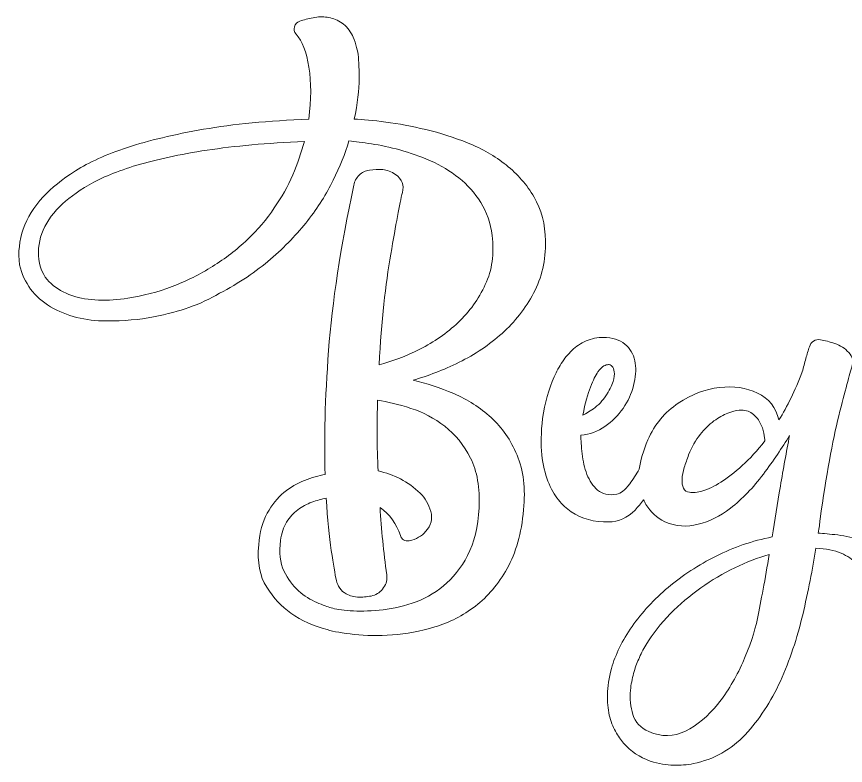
# Model space of a CAD drawing. Header units: inches. Extents: x 1.2 to 13.8, y -16 to -1.
# Drawn here: x 1.432 to 5.167, y -6.405 to -3.03 of the extents above; entities that cross this region are included whole.
import ezdxf

# ---------------------------------------------------------------- set-up
doc = ezdxf.new("R2010")
doc.units = ezdxf.units.IN
doc.header["$MEASUREMENT"] = 0
doc.layers.add('Layer 1', color=7, linetype='Continuous')

# ---------------------------------------------------------------- blocks, each defined once
blk = doc.blocks.new('block 2')
at = {"layer": 'Layer 1', "lineweight": 0}
for points, knots in [([(2.5766, -4.123), (2.5118, -4.1791), (2.4348, -4.2305), (2.3459, -4.2771), (2.3051, -4.302), (2.2591, -4.3231), (2.2081, -4.3406), (2.1644, -4.3566), (2.1111, -4.3708), (2.0485, -4.3832), (1.9858, -4.3956), (1.915, -4.4018), (1.8363, -4.4018), (1.7415, -4.4018), (1.6577, -4.3803), (1.5848, -4.3373), (1.5119, -4.2943), (1.4652, -4.2312), (1.4448, -4.1481), (1.4317, -4.0358), (1.4674, -3.9338), (1.552, -3.8419), (1.5884, -3.8025), (1.6369, -3.7635), (1.6974, -3.7249), (1.7579, -3.6863), (1.8359, -3.6512), (1.9315, -3.6197), (2.0269, -3.5882), (2.1414, -3.5609), (2.2748, -3.5378), (2.4082, -3.5147), (2.5661, -3.4994), (2.7483, -3.492), (2.76, -3.4045), (2.7604, -3.3265), (2.7494, -3.258), (2.7385, -3.1894), (2.7192, -3.1399), (2.6915, -3.1092), (2.6827, -3.099), (2.6802, -3.0877), (2.6838, -3.0753), (2.6874, -3.063), (2.6958, -3.0546), (2.709, -3.0502), (2.7265, -3.0444), (2.7461, -3.0392), (2.768, -3.0349), (2.7899, -3.0305), (2.811, -3.0298), (2.8314, -3.0327), (2.8518, -3.0356), (2.8719, -3.0429), (2.8916, -3.0546), (2.9113, -3.0662), (2.9277, -3.0837), (2.9408, -3.107), (2.9466, -3.1158), (2.9521, -3.1286), (2.9572, -3.1453), (2.9623, -3.1621), (2.9663, -3.177), (2.9692, -3.1902), (2.9736, -3.2164), (2.9758, -3.2558), (2.9758, -3.3083), (2.9758, -3.3608), (2.9685, -3.422), (2.9539, -3.492), (2.9918, -3.4935), (3.0392, -3.498), (3.0961, -3.5054), (3.1529, -3.5129), (3.2131, -3.5241), (3.2765, -3.539), (3.3399, -3.5539), (3.4034, -3.5742), (3.4668, -3.5999), (3.5302, -3.6257), (3.5874, -3.6586), (3.6385, -3.6987), (3.6895, -3.7388), (3.7314, -3.7869), (3.7642, -3.843), (3.7971, -3.8992), (3.8142, -3.9651), (3.8156, -4.0409), (3.8171, -4.1284), (3.7992, -4.2068), (3.7621, -4.2761), (3.7249, -4.3453), (3.6775, -4.4058), (3.6199, -4.4576), (3.5623, -4.5094), (3.4978, -4.5527), (3.4263, -4.5877), (3.3549, -4.6227), (3.2856, -4.6497), (3.2186, -4.6686), (3.2783, -4.6818), (3.3396, -4.7018), (3.4023, -4.7288), (3.465, -4.7558), (3.5211, -4.7919), (3.5707, -4.837), (3.6202, -4.8823), (3.6593, -4.9387), (3.6877, -5.0066), (3.7161, -5.0743), (3.726, -5.1564), (3.7172, -5.2526), (3.707, -5.359), (3.6822, -5.4473), (3.6429, -5.5172), (3.6035, -5.5872), (3.5557, -5.6437), (3.4996, -5.6867), (3.4435, -5.7297), (3.3826, -5.7611), (3.317, -5.7808), (3.2514, -5.8005), (3.1876, -5.8125), (3.1256, -5.8169), (3.0636, -5.8212), (3.0064, -5.8205), (2.9539, -5.8147), (2.9014, -5.8088), (2.8606, -5.8016), (2.8314, -5.7928), (2.7702, -5.7768), (2.7155, -5.752), (2.6674, -5.7185), (2.6266, -5.6893), (2.5905, -5.6503), (2.5591, -5.6014), (2.5278, -5.5526), (2.5157, -5.4888), (2.5231, -5.4101), (2.5274, -5.3532), (2.5402, -5.3058), (2.5613, -5.2679), (2.5825, -5.23), (2.6076, -5.199), (2.6368, -5.175), (2.6659, -5.1509), (2.6969, -5.1327), (2.7297, -5.1203), (2.7626, -5.1079), (2.7935, -5.0988), (2.8227, -5.0929), (2.8169, -4.9384), (2.8219, -4.7525), (2.838, -4.5352), (2.854, -4.318), (2.8919, -4.0694), (2.9517, -3.7894), (2.9546, -3.7719), (2.9627, -3.757), (2.9758, -3.7446), (2.9889, -3.7322), (3.0042, -3.7246), (3.0217, -3.7216), (3.0421, -3.7187), (3.0622, -3.718), (3.0819, -3.7194), (3.1016, -3.7209), (3.1209, -3.7282), (3.1398, -3.7413), (3.169, -3.7632), (3.1792, -3.7902), (3.1704, -3.8222), (3.1588, -3.8733), (3.1413, -3.9662), (3.118, -4.1011), (3.0946, -4.236), (3.0771, -4.4018), (3.0655, -4.5987), (3.1238, -4.5841), (3.185, -4.5608), (3.2492, -4.5287), (3.3133, -4.4966), (3.3709, -4.4565), (3.422, -4.4084), (3.473, -4.3603), (3.5138, -4.3034), (3.5444, -4.2378), (3.5751, -4.1722), (3.5852, -4.0986), (3.5751, -4.0169), (3.5677, -3.96), (3.5506, -3.9101), (3.5237, -3.8671), (3.4967, -3.8241), (3.4639, -3.7872), (3.4252, -3.7566), (3.3866, -3.726), (3.3439, -3.7005), (3.2973, -3.6801), (3.2506, -3.6597), (3.2047, -3.6433), (3.1595, -3.6309), (3.1143, -3.6185), (3.0716, -3.6094), (3.0316, -3.6035), (2.9914, -3.5977), (2.9575, -3.5933), (2.9299, -3.5904), (2.9124, -3.6473), (2.8887, -3.7063), (2.8588, -3.7676), (2.8289, -3.8288), (2.7906, -3.8893), (2.744, -3.9491), (2.6973, -4.0089), (2.6415, -4.0668), (2.5766, -4.123)], [0, 0, 0, 0, 1, 1, 1, 2, 2, 2, 3, 3, 3, 4, 4, 4, 5, 5, 5, 6, 6, 6, 7, 7, 7, 8, 8, 8, 9, 9, 9, 10, 10, 10, 11, 11, 11, 12, 12, 12, 13, 13, 13, 14, 14, 14, 15, 15, 15, 16, 16, 16, 17, 17, 17, 18, 18, 18, 19, 19, 19, 20, 20, 20, 21, 21, 21, 22, 22, 22, 23, 23, 23, 24, 24, 24, 25, 25, 25, 26, 26, 26, 27, 27, 27, 28, 28, 28, 29, 29, 29, 30, 30, 30, 31, 31, 31, 32, 32, 32, 33, 33, 33, 34, 34, 34, 35, 35, 35, 36, 36, 36, 37, 37, 37, 38, 38, 38, 39, 39, 39, 40, 40, 40, 41, 41, 41, 42, 42, 42, 43, 43, 43, 44, 44, 44, 45, 45, 45, 46, 46, 46, 47, 47, 47, 48, 48, 48, 49, 49, 49, 50, 50, 50, 51, 51, 51, 52, 52, 52, 53, 53, 53, 54, 54, 54, 55, 55, 55, 56, 56, 56, 57, 57, 57, 58, 58, 58, 59, 59, 59, 60, 60, 60, 61, 61, 61, 62, 62, 62, 63, 63, 63, 64, 64, 64, 65, 65, 65, 66, 66, 66, 67, 67, 67, 68, 68, 68, 69, 69, 69, 70, 70, 70, 71, 71, 71, 72, 72, 72, 72]), ([(2.5931, -3.8922), (2.6266, -3.8441), (2.6543, -3.7945), (2.6762, -3.7435), (2.698, -3.6925), (2.7155, -3.6422), (2.7287, -3.5926), (2.5595, -3.5999), (2.4133, -3.613), (2.2901, -3.632), (2.1669, -3.6509), (2.0616, -3.6735), (1.9741, -3.6997), (1.8866, -3.726), (1.8148, -3.7555), (1.7587, -3.7883), (1.7025, -3.8211), (1.6584, -3.8536), (1.6263, -3.8857), (1.549, -3.963), (1.5184, -4.0483), (1.5345, -4.1415), (1.5432, -4.1795), (1.5607, -4.2101), (1.587, -4.2334), (1.6132, -4.2567), (1.6446, -4.2746), (1.681, -4.287), (1.7175, -4.2994), (1.7576, -4.3063), (1.8013, -4.3078), (1.8451, -4.3092), (1.8888, -4.3063), (1.9325, -4.299), (2.0011, -4.2888), (2.0678, -4.2713), (2.1327, -4.2465), (2.1975, -4.2218), (2.2584, -4.1915), (2.3153, -4.1558), (2.3722, -4.12), (2.4243, -4.08), (2.4717, -4.0355), (2.519, -3.991), (2.5595, -3.9433), (2.5931, -3.8922)], [0, 0, 0, 0, 1, 1, 1, 2, 2, 2, 3, 3, 3, 4, 4, 4, 5, 5, 5, 6, 6, 6, 7, 7, 7, 8, 8, 8, 9, 9, 9, 10, 10, 10, 11, 11, 11, 12, 12, 12, 13, 13, 13, 14, 14, 14, 15, 15, 15, 15]), ([(3.2087, -4.7955), (3.154, -4.778), (3.1041, -4.7656), (3.0589, -4.7583), (3.0574, -4.8094), (3.0567, -4.8615), (3.0567, -4.9147), (3.0567, -4.9679), (3.0582, -5.0222), (3.0611, -5.0776), (3.0961, -5.0849), (3.1296, -5.097), (3.1617, -5.1137), (3.1938, -5.1305), (3.2237, -5.152), (3.2514, -5.1782), (3.2732, -5.2001), (3.2889, -5.2274), (3.2984, -5.2603), (3.3079, -5.2931), (3.3002, -5.3233), (3.2754, -5.351), (3.2579, -5.3714), (3.2331, -5.3853), (3.2011, -5.3926), (3.1806, -5.3955), (3.1675, -5.3874), (3.1617, -5.3685), (3.1442, -5.316), (3.1136, -5.2737), (3.0698, -5.2417), (3.0727, -5.2912), (3.0767, -5.3415), (3.0819, -5.3926), (3.087, -5.4436), (3.0931, -5.4946), (3.1005, -5.5457), (3.1034, -5.5661), (3.0986, -5.5854), (3.0862, -5.6036), (3.0738, -5.6218), (3.0574, -5.6339), (3.037, -5.6397), (3.0181, -5.6441), (2.9977, -5.6463), (2.9758, -5.6463), (2.9539, -5.6463), (2.9342, -5.6412), (2.9167, -5.631), (2.9051, -5.6251), (2.8956, -5.6168), (2.8883, -5.6058), (2.881, -5.5949), (2.8759, -5.5836), (2.873, -5.5719), (2.8672, -5.5427), (2.8595, -5.4976), (2.85, -5.4363), (2.8405, -5.3751), (2.8329, -5.2963), (2.8271, -5.2001), (2.8066, -5.2045), (2.7851, -5.2107), (2.7626, -5.2187), (2.7399, -5.2267), (2.7188, -5.238), (2.6991, -5.2526), (2.6794, -5.2672), (2.6627, -5.2857), (2.6488, -5.3084), (2.6349, -5.331), (2.6259, -5.3583), (2.6215, -5.3904), (2.6142, -5.4458), (2.6193, -5.4917), (2.6368, -5.5282), (2.6543, -5.5646), (2.6762, -5.5945), (2.7024, -5.6178), (2.7287, -5.6412), (2.756, -5.6587), (2.7844, -5.6703), (2.8129, -5.682), (2.8344, -5.69), (2.8489, -5.6944), (2.8679, -5.7002), (2.8967, -5.7046), (2.9353, -5.7075), (2.974, -5.7104), (3.0173, -5.7097), (3.0655, -5.7053), (3.1136, -5.701), (3.1631, -5.6904), (3.2142, -5.6736), (3.2652, -5.6568), (3.3122, -5.631), (3.3553, -5.596), (3.3982, -5.561), (3.4347, -5.515), (3.4646, -5.4582), (3.4945, -5.4013), (3.5116, -5.3299), (3.516, -5.2438), (3.5204, -5.1535), (3.5076, -5.0787), (3.4777, -5.0197), (3.4478, -4.9606), (3.4092, -4.9129), (3.3618, -4.8764), (3.3144, -4.84), (3.2634, -4.813), (3.2087, -4.7955)], [0, 0, 0, 0, 1, 1, 1, 2, 2, 2, 3, 3, 3, 4, 4, 4, 5, 5, 5, 6, 6, 6, 7, 7, 7, 8, 8, 8, 9, 9, 9, 10, 10, 10, 11, 11, 11, 12, 12, 12, 13, 13, 13, 14, 14, 14, 15, 15, 15, 16, 16, 16, 17, 17, 17, 18, 18, 18, 19, 19, 19, 20, 20, 20, 21, 21, 21, 22, 22, 22, 23, 23, 23, 24, 24, 24, 25, 25, 25, 26, 26, 26, 27, 27, 27, 28, 28, 28, 29, 29, 29, 30, 30, 30, 31, 31, 31, 32, 32, 32, 33, 33, 33, 34, 34, 34, 35, 35, 35, 36, 36, 36, 37, 37, 37, 37])]:
    blk.add_open_spline(points, degree=3, knots=knots, dxfattribs=at)
blk = doc.blocks.new('block 3')
at = {"layer": 'Layer 1', "lineweight": 0}
for points, knots in [([(3.8025, -4.8414), (3.8127, -4.7714), (3.8302, -4.7088), (3.855, -4.6533), (3.8652, -4.63), (3.8776, -4.6074), (3.8922, -4.5855), (3.9067, -4.5637), (3.9235, -4.5444), (3.9425, -4.5276), (3.9614, -4.5108), (3.9833, -4.4977), (4.0081, -4.4882), (4.0329, -4.4787), (4.0606, -4.4747), (4.0912, -4.4762), (4.1306, -4.4791), (4.1608, -4.4915), (4.182, -4.5134), (4.2031, -4.5352), (4.2159, -4.5615), (4.2202, -4.5921), (4.2246, -4.6227), (4.2221, -4.6563), (4.2126, -4.6927), (4.2031, -4.7292), (4.1874, -4.7634), (4.1656, -4.7955), (4.1437, -4.8276), (4.1164, -4.8549), (4.0836, -4.8775), (4.0507, -4.9001), (4.0147, -4.9129), (3.9753, -4.9158), (3.9753, -4.9391), (3.9771, -4.9672), (3.9808, -5), (3.9844, -5.0328), (3.9917, -5.0638), (4.0026, -5.0929), (4.0136, -5.1221), (4.0296, -5.1458), (4.0507, -5.164), (4.0719, -5.1823), (4.1007, -5.1885), (4.1371, -5.1826), (4.1546, -5.1797), (4.1739, -5.164), (4.1951, -5.1356), (4.21, -5.1155), (4.2244, -5.0933), (4.2382, -5.0692), (4.2429, -5.0314), (4.2557, -4.9876), (4.2771, -4.9377), (4.3077, -4.8677), (4.3533, -4.8126), (4.4138, -4.7725), (4.4743, -4.7324), (4.5363, -4.7088), (4.5997, -4.7014), (4.6631, -4.6942), (4.7203, -4.7025), (4.7714, -4.7266), (4.8224, -4.7507), (4.8545, -4.7911), (4.8676, -4.848), (4.8866, -4.8174), (4.9048, -4.7842), (4.9223, -4.7485), (4.9398, -4.7128), (4.9565, -4.6738), (4.9726, -4.6315), (4.9784, -4.6111), (4.9839, -4.591), (4.989, -4.5713), (4.9941, -4.5516), (4.9996, -4.5338), (5.0054, -4.5177), (5.0083, -4.5075), (5.0145, -4.4991), (5.024, -4.4926), (5.0335, -4.486), (5.044, -4.4842), (5.0557, -4.4871), (5.0747, -4.4901), (5.0962, -4.4955), (5.1202, -4.5035), (5.1443, -4.5115), (5.1651, -4.525), (5.1826, -4.544), (5.2001, -4.5629), (5.2052, -4.5826), (5.1979, -4.603), (5.1862, -4.641), (5.1662, -4.7164), (5.1377, -4.8294), (5.1093, -4.9424), (5.0812, -5.0973), (5.0535, -5.2942), (5.0521, -5.3043), (5.051, -5.3146), (5.0503, -5.3248), (5.0495, -5.335), (5.0477, -5.3459), (5.0448, -5.3576), (5.0681, -5.359), (5.0976, -5.362), (5.1334, -5.3663), (5.1691, -5.3707), (5.2048, -5.3791), (5.2405, -5.3915), (5.2762, -5.4038), (5.3098, -5.421), (5.3411, -5.4429), (5.3725, -5.4647), (5.3947, -5.4932), (5.4079, -5.5282), (5.4093, -5.5355), (5.4115, -5.5435), (5.4144, -5.5522), (5.4173, -5.5595), (5.4195, -5.5679), (5.421, -5.5774), (5.4224, -5.5868), (5.4232, -5.5967), (5.4232, -5.6069), (5.4232, -5.6288), (5.4173, -5.6496), (5.4057, -5.6692), (5.394, -5.6889), (5.3729, -5.7002), (5.3422, -5.7031), (5.3247, -5.7031), (5.3087, -5.7002), (5.2941, -5.6944), (5.2824, -5.6886), (5.2719, -5.6802), (5.2624, -5.6692), (5.2529, -5.6583), (5.2496, -5.6404), (5.2526, -5.6157), (5.254, -5.5967), (5.2526, -5.5763), (5.2482, -5.5544), (5.2438, -5.5325), (5.2332, -5.5125), (5.2165, -5.4943), (5.1997, -5.476), (5.1767, -5.4607), (5.1476, -5.4483), (5.1184, -5.4359), (5.0805, -5.4283), (5.0339, -5.4254), (5.0193, -5.5201), (4.9996, -5.6204), (4.9748, -5.7261), (4.95, -5.8318), (4.9165, -5.9313), (4.8742, -6.0246), (4.8319, -6.1179), (4.7791, -6.1985), (4.7156, -6.2663), (4.6522, -6.3341), (4.5746, -6.3775), (4.4827, -6.3965), (4.4535, -6.4023), (4.4233, -6.4048), (4.3919, -6.4041), (4.3606, -6.4034), (4.3259, -6.3972), (4.288, -6.3855), (4.2399, -6.368), (4.1998, -6.341), (4.1678, -6.3046), (4.1546, -6.29), (4.1423, -6.2721), (4.1306, -6.251), (4.1189, -6.2299), (4.1098, -6.2054), (4.1032, -6.1777), (4.0967, -6.15), (4.0938, -6.119), (4.0945, -6.0848), (4.0952, -6.0505), (4.1014, -6.0115), (4.1131, -5.9678), (4.1306, -5.9051), (4.1616, -5.842), (4.206, -5.7786), (4.2505, -5.7152), (4.3048, -5.6565), (4.369, -5.6025), (4.4331, -5.5486), (4.5049, -5.5016), (4.5844, -5.4615), (4.6639, -5.4213), (4.7481, -5.3926), (4.837, -5.3751), (4.8487, -5.3007), (4.8611, -5.2245), (4.8742, -5.1465), (4.8873, -5.0685), (4.9012, -4.9923), (4.9158, -4.918), (4.8822, -4.9734), (4.8428, -5.0314), (4.7976, -5.0918), (4.7524, -5.1524), (4.7028, -5.2038), (4.6489, -5.246), (4.6022, -5.281), (4.5538, -5.3051), (4.5035, -5.3182), (4.4532, -5.3313), (4.4032, -5.3277), (4.3537, -5.3073), (4.3172, -5.2883), (4.2888, -5.2621), (4.2684, -5.2285), (4.2644, -5.222), (4.2609, -5.2149), (4.2576, -5.2074), (4.2456, -5.2237), (4.2329, -5.2393), (4.2192, -5.2537), (4.1849, -5.2894), (4.1451, -5.3073), (4.1, -5.3073), (4.0358, -5.3087), (3.9797, -5.2934), (3.9316, -5.2613), (3.9111, -5.2482), (3.8918, -5.2304), (3.8736, -5.2078), (3.8553, -5.1852), (3.8397, -5.1571), (3.8266, -5.1236), (3.8134, -5.09), (3.8043, -5.0503), (3.7992, -5.0044), (3.7941, -4.9584), (3.7952, -4.9041), (3.8025, -4.8414)], [0, 0, 0, 0, 1, 1, 1, 2, 2, 2, 3, 3, 3, 4, 4, 4, 5, 5, 5, 6, 6, 6, 7, 7, 7, 8, 8, 8, 9, 9, 9, 10, 10, 10, 11, 11, 11, 12, 12, 12, 13, 13, 13, 14, 14, 14, 15, 15, 15, 16, 16, 16, 17, 17, 17, 18, 18, 18, 19, 19, 19, 20, 20, 20, 21, 21, 21, 22, 22, 22, 23, 23, 23, 24, 24, 24, 25, 25, 25, 26, 26, 26, 27, 27, 27, 28, 28, 28, 29, 29, 29, 30, 30, 30, 31, 31, 31, 32, 32, 32, 33, 33, 33, 34, 34, 34, 35, 35, 35, 36, 36, 36, 37, 37, 37, 38, 38, 38, 39, 39, 39, 40, 40, 40, 41, 41, 41, 42, 42, 42, 43, 43, 43, 44, 44, 44, 45, 45, 45, 46, 46, 46, 47, 47, 47, 48, 48, 48, 49, 49, 49, 50, 50, 50, 51, 51, 51, 52, 52, 52, 53, 53, 53, 54, 54, 54, 55, 55, 55, 56, 56, 56, 57, 57, 57, 58, 58, 58, 59, 59, 59, 60, 60, 60, 61, 61, 61, 62, 62, 62, 63, 63, 63, 64, 64, 64, 65, 65, 65, 66, 66, 66, 67, 67, 67, 68, 68, 68, 69, 69, 69, 70, 70, 70, 71, 71, 71, 72, 72, 72, 73, 73, 73, 74, 74, 74, 75, 75, 75, 76, 76, 76, 77, 77, 77, 78, 78, 78, 79, 79, 79, 80, 80, 80, 81, 81, 81, 81]), ([(3.984, -4.8261), (4.0001, -4.8188), (4.0187, -4.8072), (4.0398, -4.7911), (4.0609, -4.7751), (4.0803, -4.7525), (4.0978, -4.7233), (4.1123, -4.6985), (4.1211, -4.6781), (4.124, -4.6621), (4.1269, -4.6461), (4.1269, -4.6329), (4.124, -4.6227), (4.1211, -4.6125), (4.1167, -4.6056), (4.1109, -4.6019), (4.105, -4.5983), (4.1, -4.5972), (4.0956, -4.5987), (4.0926, -4.5987), (4.0872, -4.6005), (4.0792, -4.6041), (4.0711, -4.6078), (4.062, -4.6169), (4.0518, -4.6315), (4.0416, -4.6461), (4.0303, -4.6686), (4.0179, -4.6993), (4.0055, -4.7299), (3.9942, -4.7722), (3.984, -4.8261)], [0, 0, 0, 0, 1, 1, 1, 2, 2, 2, 3, 3, 3, 4, 4, 4, 5, 5, 5, 6, 6, 6, 7, 7, 7, 8, 8, 8, 9, 9, 9, 10, 10, 10, 10]), ([(4.4379, -5.1553), (4.443, -5.1662), (4.4521, -5.1724), (4.4652, -5.1739), (4.4798, -5.1768), (4.4994, -5.1746), (4.5243, -5.1673), (4.549, -5.16), (4.5764, -5.1469), (4.6063, -5.1279), (4.6361, -5.109), (4.6682, -5.0842), (4.7025, -5.0536), (4.7367, -5.0229), (4.7707, -4.9858), (4.8042, -4.942), (4.8042, -4.9347), (4.8027, -4.9231), (4.7998, -4.907), (4.7969, -4.891), (4.7911, -4.875), (4.7823, -4.8589), (4.7736, -4.8429), (4.7619, -4.8294), (4.7473, -4.8185), (4.7327, -4.8075), (4.7131, -4.8028), (4.6883, -4.8042), (4.6737, -4.8057), (4.6566, -4.8101), (4.6369, -4.8174), (4.6172, -4.8247), (4.5964, -4.8363), (4.5746, -4.8524), (4.5527, -4.8684), (4.5319, -4.8888), (4.5122, -4.9136), (4.4925, -4.9384), (4.4754, -4.969), (4.4608, -5.0055), (4.4535, -5.0244), (4.447, -5.0434), (4.4411, -5.0623), (4.4353, -5.0813), (4.432, -5.0988), (4.4313, -5.1148), (4.4305, -5.1309), (4.4327, -5.1443), (4.4379, -5.1553)], [0, 0, 0, 0, 1, 1, 1, 2, 2, 2, 3, 3, 3, 4, 4, 4, 5, 5, 5, 6, 6, 6, 7, 7, 7, 8, 8, 8, 9, 9, 9, 10, 10, 10, 11, 11, 11, 12, 12, 12, 13, 13, 13, 14, 14, 14, 15, 15, 15, 16, 16, 16, 16]), ([(4.8239, -5.4538), (4.7728, -5.4684), (4.7211, -5.4884), (4.6686, -5.514), (4.6161, -5.5394), (4.5651, -5.5697), (4.5155, -5.6047), (4.4659, -5.6397), (4.42, -5.6787), (4.3777, -5.7217), (4.3354, -5.7647), (4.299, -5.8117), (4.2684, -5.8628), (4.2552, -5.8832), (4.2443, -5.9044), (4.2356, -5.9262), (4.2268, -5.9452), (4.2192, -5.9667), (4.2126, -5.9907), (4.206, -6.0148), (4.2013, -6.04), (4.1984, -6.0662), (4.1955, -6.1041), (4.1991, -6.1406), (4.2093, -6.1756), (4.2195, -6.2106), (4.2436, -6.236), (4.2815, -6.2521), (4.3384, -6.2769), (4.3934, -6.2762), (4.4466, -6.2499), (4.4998, -6.2237), (4.5483, -6.1832), (4.5921, -6.1285), (4.6358, -6.0739), (4.6733, -6.0111), (4.7047, -5.9404), (4.736, -5.8697), (4.7583, -5.8038), (4.7714, -5.7425), (4.7787, -5.7031), (4.787, -5.659), (4.7965, -5.6102), (4.806, -5.5613), (4.8151, -5.5092), (4.8239, -5.4538)], [0, 0, 0, 0, 1, 1, 1, 2, 2, 2, 3, 3, 3, 4, 4, 4, 5, 5, 5, 6, 6, 6, 7, 7, 7, 8, 8, 8, 9, 9, 9, 10, 10, 10, 11, 11, 11, 12, 12, 12, 13, 13, 13, 14, 14, 14, 15, 15, 15, 15])]:
    blk.add_open_spline(points, degree=3, knots=knots, dxfattribs=at)

msp = doc.modelspace()

# ---------------------------------------------------------------- block references
at = {"layer": 'Layer 1'}
for name in ['block 2', 'block 3']:
    msp.add_blockref(name, (0, 0), dxfattribs=at)

doc.saveas('drawing.dxf')
